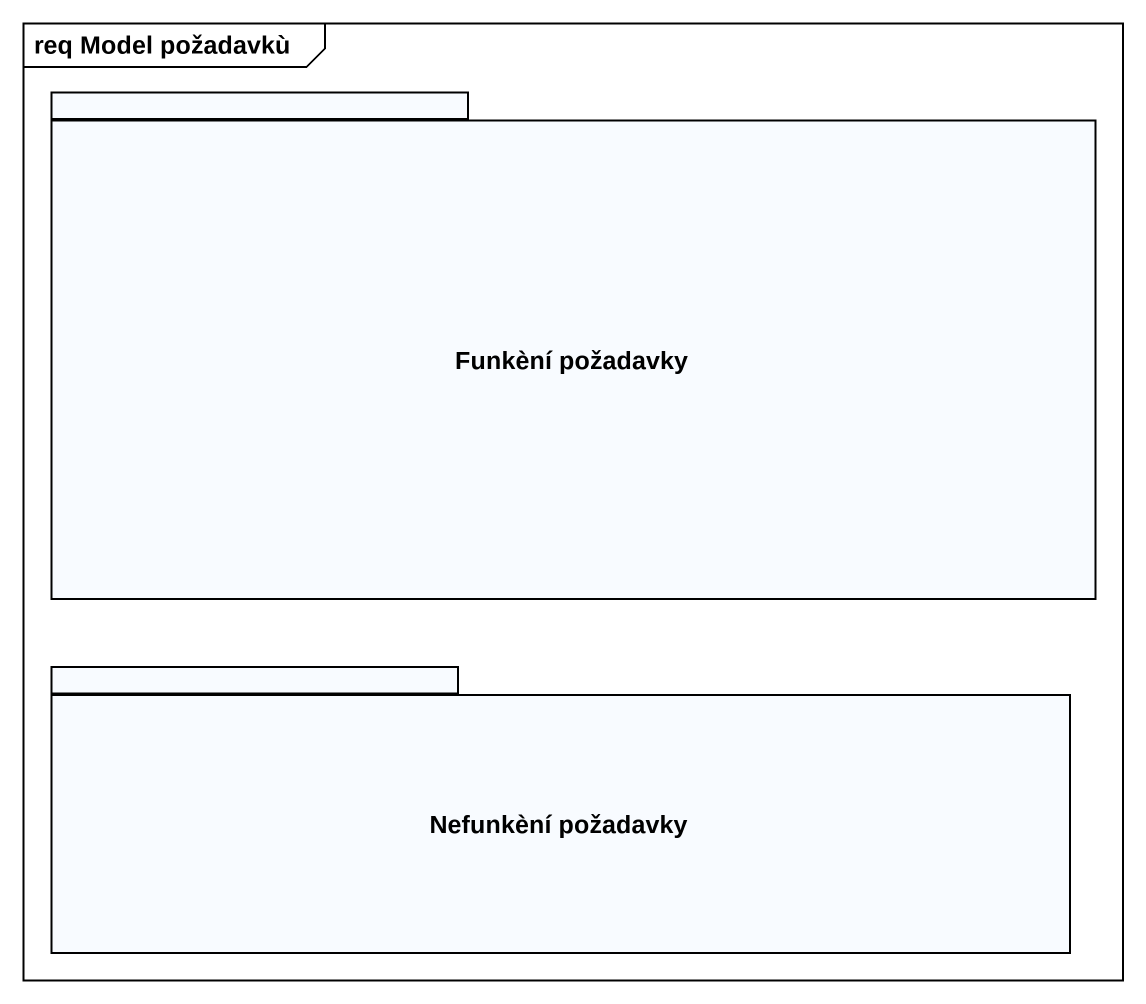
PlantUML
@startuml
mainframe req Model požadavkù
package "Funkèní požadavky" as Funkèní_požadavky {
}
package "Nefunkèní požadavky" as Nefunkèní_požadavky {
}
@enduml
